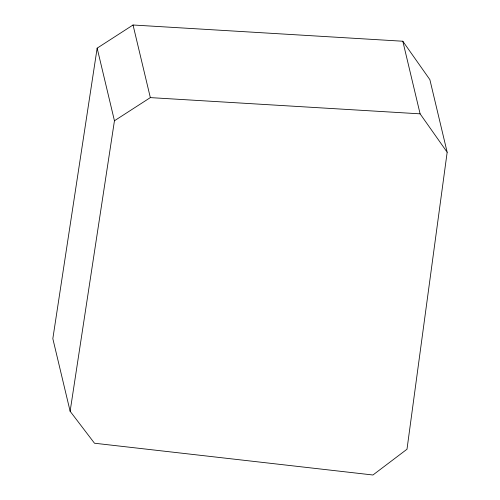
<?xml version="1.0" encoding="UTF-8"?>
<svg xmlns="http://www.w3.org/2000/svg" width="500" height="500" viewBox="0 0 500 500"><rect width="100%" height="100%" fill="white"/><g stroke="black" fill="none" stroke-linecap="round" stroke-linejoin="round"><path stroke-width="0.75" d="M447.169 152.238L406.994 449.231L372.938 475L94.488 443.225L70.131 411.269L52.831 338.656L97.15 48.15L133.038 25L402.812 41.231L429.869 79.631L447.169 152.238L420.112 113.844L402.812 41.231M70.131 411.269L114.45 120.763L97.15 48.15M114.45 120.763L150.338 97.613L420.112 113.844M133.038 25L150.338 97.613"/></g></svg>
